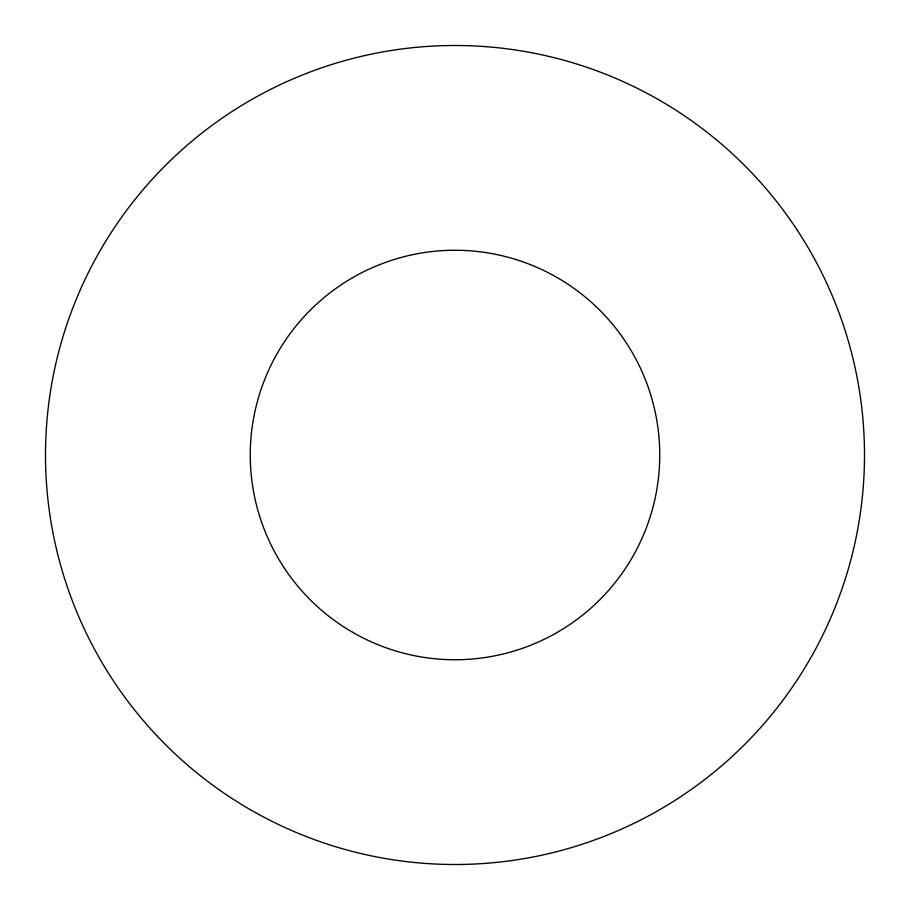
<?xml version="1.0" encoding="UTF-8"?>
<svg xmlns="http://www.w3.org/2000/svg" width="910" height="910" viewBox="0 0 910 910"><rect width="100%" height="100%" fill="white"/><g stroke="black" fill="none" stroke-linecap="round" stroke-linejoin="round"><path stroke-width="1.36" d="M250.25 809.638A409.5 409.5 0 0 0 864.5 455A409.5 409.5 0 0 0 250.25 100.362A409.5 409.5 0 0 0 250.25 809.638M352.625 632.313A204.75 204.75 0 0 0 659.75 455A204.75 204.75 0 0 0 352.625 277.686A204.75 204.75 0 0 0 352.625 632.313"/></g></svg>
